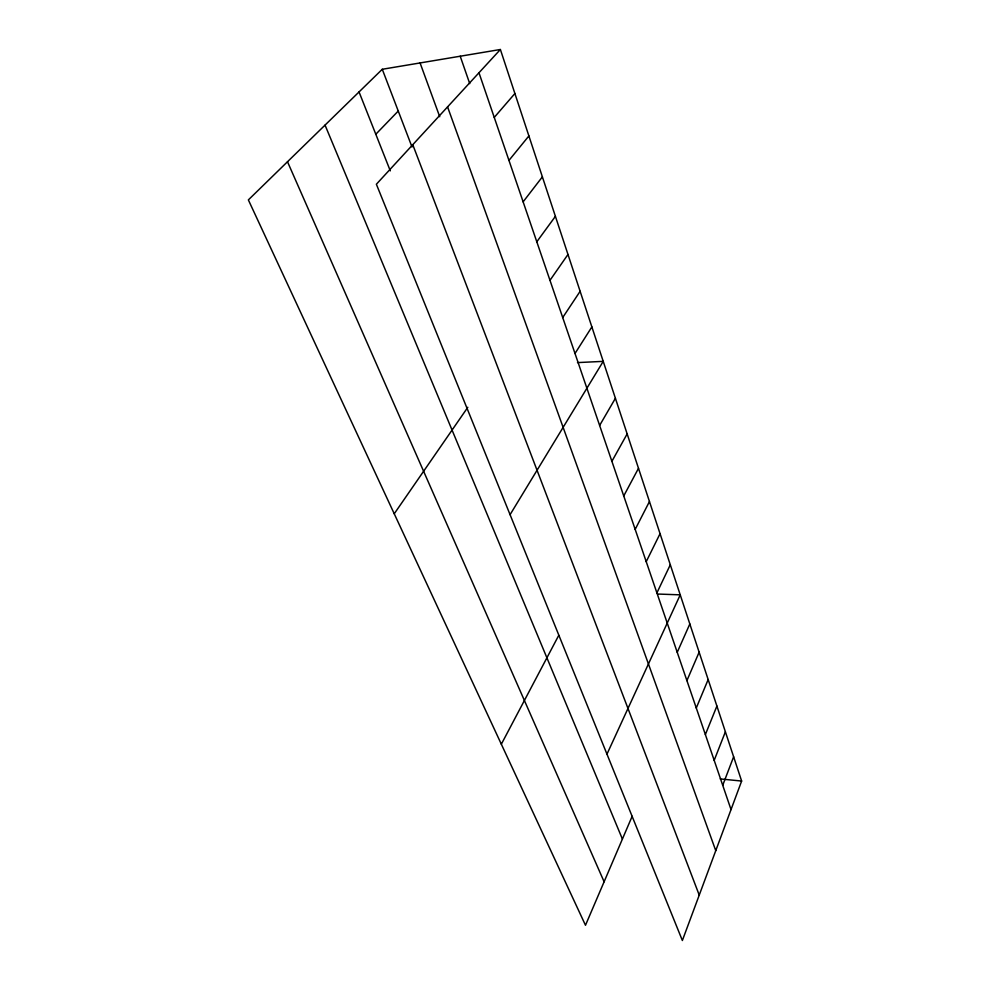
<?xml version="1.0" encoding="UTF-8"?>
<svg xmlns="http://www.w3.org/2000/svg" width="990" height="990" viewBox="0 0 990 990"><rect width="100%" height="100%" fill="white"/><g stroke="black" fill="none" stroke-linecap="round" stroke-linejoin="round"><path stroke-width="1.49" d="M741.634 781.048L682.37 940.5L376.373 184.239L500.383 49.5L741.634 781.048L720.262 778.932M722.725 785.318L733.627 756.793M714.186 760.332L725.385 731.808M705.375 734.568L716.896 706.068M696.279 708.011L708.159 679.548M632.152 816.292L585.486 925.266L248.366 199.906L382.276 69.275L500.383 49.5M686.912 680.6L699.138 652.187M677.234 652.311L689.832 623.972M606.969 754.145L680.217 594.841L657.583 594.037M656.902 592.886L670.304 564.758M646.223 561.677L660.058 533.672M635.184 529.378L649.452 501.546M501.336 744.208L558.756 635.345M623.737 495.953L638.501 468.307M611.894 461.328L627.153 433.905M599.631 425.453L615.409 398.277M510.073 514.664L603.232 361.362L577.492 362.6M575.004 353.492L591.871 326.91M562.716 317.543L580.128 291.308M394.243 513.773L467.812 407.286M549.982 280.331L567.975 254.467M536.803 241.783L555.402 216.34M523.128 201.836L542.384 176.851M508.959 160.405L528.895 135.939M494.257 117.414L514.899 93.518M375.804 134.256L398.252 111.029M287.496 161.741L604.11 881.768M325.042 125.111L622.401 839.074M359.048 91.946L390.295 170.849M382.276 69.275L412.013 147.003M412.768 144.689L699.237 895.109M420.082 62.952L439.733 116.721M447.567 106.883L715.758 850.658M460.214 56.232L469.73 83.618M478.974 72.765L731.028 809.573"/></g></svg>
